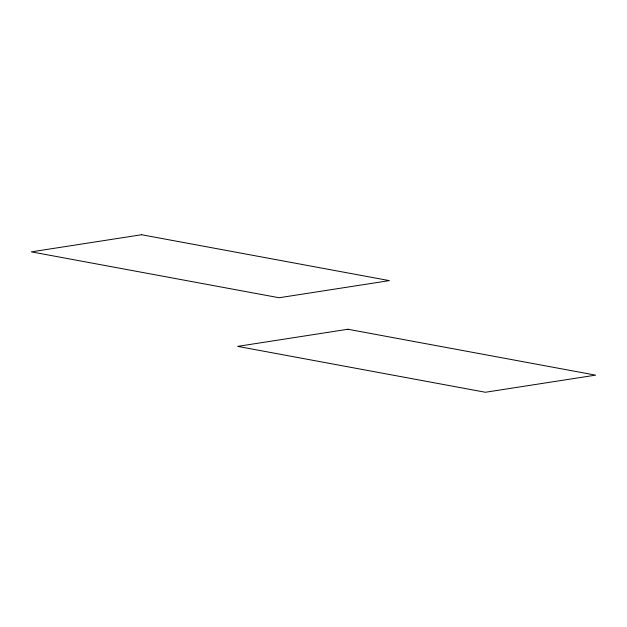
<?xml version="1.0" encoding="UTF-8"?>
<svg xmlns="http://www.w3.org/2000/svg" width="627" height="627" viewBox="0 0 627 627"><rect width="100%" height="100%" fill="white"/><g stroke="black" fill="none" stroke-linecap="round" stroke-linejoin="round"><path stroke-width="0.94" d="M141.592 234.733L31.35 251.858L279.117 297.747L389.359 280.622L141.592 234.733M347.883 329.253L237.641 346.378L485.408 392.267L595.65 375.142L347.883 329.253"/></g></svg>
